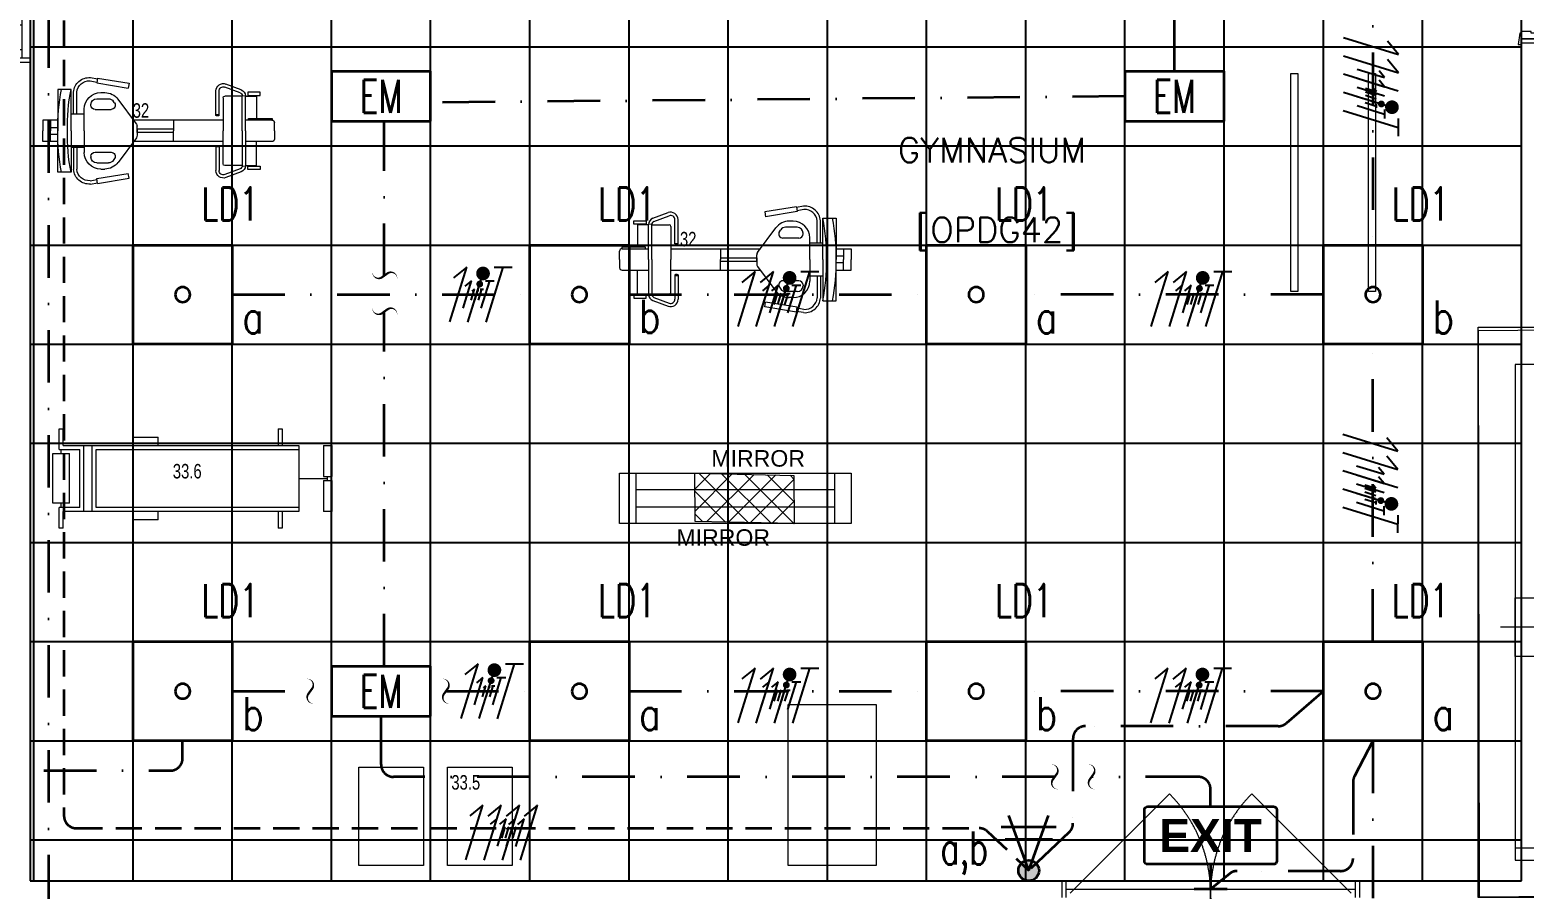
# Model space of a CAD drawing. Header units: inches. Extents: x -12418 to 57169, y -29325 to 19878.
# Drawn here: x 37176 to 46214, y -897 to 4302 of the extents above; entities that cross this region are included whole.
import ezdxf
from ezdxf.enums import TextEntityAlignment as Align

# ---------------------------------------------------------------- set-up
doc = ezdxf.new("R2010")
doc.units = ezdxf.units.IN
doc.header["$LTSCALE"] = 25
doc.header["$MEASUREMENT"] = 0
for name, pattern in [('00-Ground Floor$0$CENTERX2', [101.6, 63.5, -12.7, 12.7, -12.7]), ('00-Ground Floor$0$DASHED', [0.75, 0.5, -0.25]), ('DASHDOT', [25.4, 12.7, -6.35, 0, -6.35]), ('HIDDEN', [9.525, 6.35, -3.175])]:
    doc.linetypes.add(name, pattern=pattern)
doc.layers.get('0').update_dxf_attribs({"color": 8})
for name, color, linetype, lineweight in [('00-Ground Floor$0$72_EGR_BASE_TEXT', 252, 'Continuous', 5), ('00-Ground Floor$0$72_EGR_EQP_TAG', 142, 'Continuous', 5), ('00-Ground Floor$0$Aluminum', 251, 'Continuous', 5), ('00-Ground Floor$0$Axis', 251, '00-Ground Floor$0$CENTERX2', 5), ('00-Ground Floor$0$C-HYDR-CTCH', 251, 'Continuous', 5), ('00-Ground Floor$0$Cabin', 7, 'Continuous', 5), ('00-Ground Floor$0$Hatch', 254, 'Continuous', 5), ('00-Ground Floor$0$LOADING', 253, 'Continuous', 5), ('00-Ground Floor$0$Notes', 1, 'Continuous', 5), ('00-Ground Floor$0$Structure', 251, 'Continuous', 5), ('00-Ground Floor$0$TYP-ANNO', 7, 'Continuous', 5), ('00-Ground Floor$0$Walls', 251, 'Continuous', 5), ('00-Ground Floor$0$Wooden Joinery', 251, 'Continuous', 5), ('E-LITE-CIRC', 6, 'Continuous', 25), ('E-LITE-CIRC-NUMB', 6, 'Continuous', 25), ('E-LITE-CLNG', 150, 'Continuous', 35), ('E-LITE-CLNG @ 100', 150, 'Continuous', 35), ('E-LITE-CLNG-CNDT', 6, 'DASHDOT', 35), ('E-LITE-CTRL', 6, 'Continuous', 25), ('E-LITE-EXIT-CTRL', 6, 'Continuous', 25), ('E-LITE-EXIT-IDEN', 6, 'Continuous', 25), ('E-LITE-EXIT-WALL @ 100', 3, 'Continuous', 35), ('E-LITE-FLOR-CNDT', 6, 'HIDDEN', 35), ('E-LITE-IDEN', 6, 'Continuous', 25), ('E-LITE-SWCH @ 100', 3, 'Continuous', 35), ('E-POWR-WIRE', 6, 'Continuous', 25), ('E-POWR-WIRE @ 100', 6, 'Continuous', 25), ('E-POWR-WIRE @ 20', 6, 'Continuous', 25), ('E-POWR-WIRE @ 50', 6, 'Continuous', 25)]:
    doc.layers.add(name, color=color, linetype=linetype, lineweight=lineweight)
doc.layers.add('00-Ground Floor$0$False Ceiling', color=251, linetype='Continuous')
doc.layers.add('E-LIGHTING CONDUIT', color=6, linetype='Continuous')
doc.layers.add('00-Ground Floor$0$Meubles', color=7, linetype='Continuous', lineweight=5, true_color=0xa6b1d3)
doc.styles.add('00-Ground Floor$0$MtXpl_Swis721_Lt_BT', font='swissl.ttf')
doc.styles.add('00-Ground Floor$0$SIMPLEX', font='SIMPLEX.shx', dxfattribs={"height": 150})
doc.styles.add('00-Ground Floor$0$X3G_ENTITY_257CFD', font='swisscl.ttf', dxfattribs={"height": 200})
doc.styles.add('DC_Arial', font='arial.ttf', dxfattribs={"width": 0.7})
doc.styles.add('DC_Simplex', font='SIMPLEX.shx', dxfattribs={"width": 0.7})

# ---------------------------------------------------------------- blocks, each defined once
blk = doc.blocks.new('00-Ground Floor$0$door1700')
at = {"layer": '00-Ground Floor$0$Aluminum', "linetype": '00-Ground Floor$0$DASHED', "ltscale": 300}
for p, q in [((34940, 89347.9), (35541, 89949)), ((36640, 89347.9), (36039, 89949)), ((34940, 89347.9), (35541, 88746.9)), ((36640, 89347.9), (36039, 88746.9))]:
    blk.add_line(p, q, dxfattribs=at)
at = {"layer": '00-Ground Floor$0$Aluminum'}
for p, q in [((34915, 89422.9), (34590, 89422.9)), ((34615, 89422.9), (34615, 89322.9)), ((34865, 89422.9), (34865, 89322.9)), ((34915, 89422.9), (34915, 89322.9)), ((36990, 89422.9), (36665, 89422.9)), ((36665, 89422.9), (36665, 89322.9)), ((36715, 89422.9), (36715, 89322.9)), ((36965, 89422.9), (36965, 89322.9)), ((36990, 89322.9), (34590, 89322.9)), ((34590, 89322.9), (36990, 89322.9)), ((34865, 89372.9), (34615, 89372.9)), ((34665, 89372.9), (34665, 89322.9)), ((34815, 89347.9), (34665, 89347.9)), ((34815, 89372.9), (34815, 89322.9)), ((36665, 89372.9), (34915, 89372.9)), ((34940, 89372.9), (34940, 89322.9)), ((35040, 89372.9), (35040, 89322.9)), ((35690, 89347.9), (35040, 89347.9)), ((35690, 89372.9), (35690, 89322.9)), ((35790, 89372.9), (35790, 89322.9)), ((35890, 89372.9), (35890, 89322.9)), ((35890, 89347.9), (36540, 89347.9)), ((36540, 89372.9), (36540, 89322.9)), ((36640, 89372.9), (36640, 89322.9)), ((36715, 89372.9), (36965, 89372.9)), ((36765, 89372.9), (36765, 89322.9)), ((36765, 89347.9), (36915, 89347.9)), ((36915, 89372.9), (36915, 89322.9))]:
    blk.add_line(p, q, dxfattribs=at)
at = {"layer": '00-Ground Floor$0$Aluminum', "linetype": '00-Ground Floor$0$DASHED', "ltscale": 300}
for centre, start, end in [((34940, 89347.9), 315, 45), ((36640, 89347.9), 135, 225)]:
    blk.add_arc(centre, 850, start, end, dxfattribs=at)
blk = doc.blocks.new('00-Ground Floor$0$A$C72370EFE')
at = {"layer": '00-Ground Floor$0$Wooden Joinery'}
for p, q in [((-0.05, -0.07), (-0.05, -0.16)), ((-0.03, -0.07), (-0.03, -0.16)), ((-0.01, -0.04), (-0.02, -0.04)), ((-0.01, -0.06), (-0.02, -0.06)), ((-0.01, -0.03), (-0.01, -0.07)), ((0, -0.03), (-0.01, -0.03)), ((0, -0.07), (-0.01, -0.07)), ((0.04, -0.03), (0.05, -0.03)), ((0.04, -0.07), (0.05, -0.07)), ((0.05, -0.03), (0.05, -0.07)), ((0.05, -0.04), (0.06, -0.04)), ((0.05, -0.06), (0.06, -0.06)), ((0.07, -0.07), (0.07, -0.16)), ((0.09, -0.07), (0.09, -0.16)), ((-0.01, -0.17), (-0.02, -0.17)), ((-0.01, -0.17), (-0.01, -0.19)), ((0.05, -0.17), (0.06, -0.17)), ((0.05, -0.17), (0.05, -0.19)), ((-0.01, -0.19), (-0.02, -0.19)), ((0.05, -0.19), (0.06, -0.19))]:
    blk.add_line(p, q, dxfattribs=at)
for centre, radius, start, end in [((-0.02, -0.07), 0.03, 90, 180), ((-0.02, -0.07), 0.01, 90, 180), ((0.06, -0.07), 0.03, 0, 90), ((0.06, -0.07), 0.01, 0, 90), ((-0.02, -0.16), 0.03, 180, 270), ((-0.02, -0.16), 0.01, 180, 270), ((0.06, -0.16), 0.01, 270, 0), ((0.06, -0.16), 0.03, 270, 0)]:
    blk.add_arc(centre, radius, start, end, dxfattribs=at)
blk = doc.blocks.new('00-Ground Floor$0$A$C268A7CF0')
at = {"layer": '00-Ground Floor$0$Wooden Joinery'}
for points in [[(80, 758.8), (80, 768.8), (10, 778.8), (10, 758.8)], [(740, 758.8), (740, 768.8), (810, 778.8), (810, 758.8)], [(70, 658.8), (70, 648.8), (0, 638.8), (0, 658.8)], [(120, 658.8), (120, 0), (80, 0), (80, 658.8)], [(750, 658.8), (750, 648.8), (820, 638.8), (820, 658.8)]]:
    blk.add_lwpolyline(points, close=True, dxfattribs=at)
for points in [[(45, 658.8), (45, 758.8), (20, 758.8), (20, 658.8), (45, 658.8)], [(45, 658.8), (80, 658.8), (80, 698.8), (90, 698.8), (90, 758.8), (45, 758.8), (45, 658.8)], [(775, 658.8), (740, 658.8), (740, 698.8), (730, 698.8), (730, 758.8), (775, 758.8), (775, 658.8)], [(775, 658.8), (775, 758.8), (800, 758.8), (800, 658.8), (775, 658.8)]]:
    blk.add_lwpolyline(points, dxfattribs=at)
blk.add_arc((80, 658.8), 660, 273.4748, 0, dxfattribs=at)
at = {"layer": '00-Ground Floor$0$Wooden Joinery', "xscale": 999.9999999998854, "yscale": 999.9999999998854, "zscale": 999.9999999998854, "rotation": 180}
blk.add_blockref('00-Ground Floor$0$A$C72370EFE', (120, 0), dxfattribs=at)
blk = doc.blocks.new('00-Ground Floor$0$对重支撑1')
at = {"layer": '00-Ground Floor$0$Cabin'}
blk.add_lwpolyline([(1060, 178), (929, 178), (929, -178), (1060, -178)], close=True, dxfattribs=at).dxf.unprotected_set("ltscale", 0)
blk = doc.blocks.new('00-Ground Floor$0$exercicebike')
at = {"linetype": 'Continuous', "lineweight": 5}
for p, q in [((-13.7, 1399.9), (51.3, 1399.9)), ((-13.7, 1309.2), (-13.7, 1399.9)), ((116.3, 1399.9), (51.3, 1399.9)), ((116.3, 1309.2), (116.3, 1399.9)), ((-198.7, 1229.9), (-198.7, 1309.9)), ((-198.7, 1309.9), (51.3, 1309.9)), ((-13.7, 1354.9), (51.3, 1354.9)), ((31, 1354.9), (31, 1309.9)), ((116.3, 1354.9), (51.3, 1354.9)), ((301.3, 1309.9), (51.3, 1309.9)), ((71.7, 1354.9), (71.7, 1309.9)), ((301.3, 1229.9), (301.3, 1309.9)), ((51.3, 1229.9), (-198.7, 1229.9)), ((-48.7, 1214.9), (-182.3, 1214.9)), ((-48.7, 1194.9), (-181.6, 1194.9)), ((-48.7, 1149.9), (-48.7, 1229.9)), ((51.3, 1229.9), (301.3, 1229.9)), ((151.3, 1149.9), (151.3, 1229.9)), ((151.3, 1214.9), (285, 1214.9)), ((151.3, 1194.9), (284.3, 1194.9)), ((-270.5, 1113), (-263.4, 1070.3)), ((-250.6, 1115.3), (-243.7, 1073.6)), ((-103, 1110), (-108.1, 1110)), ((-48.7, 1149.9), (-80, 1149.9)), ((-78, 1085), (-78, 987.7)), ((51.3, 1149.9), (-48.7, 1149.9)), ((51.3, 1149.9), (151.3, 1149.9)), ((151.3, 1149.9), (182.6, 1149.9)), ((180.7, 1085), (180.7, 987.7)), ((205.7, 1110), (210.8, 1110)), ((353.3, 1115.3), (346.3, 1073.6)), ((373.2, 1113), (366.1, 1070.3)), ((-267.7, 1069.6), (-238.1, 1074.5)), ((-267.7, 1069.6), (-236.1, 878.7)), ((-238.1, 1074.5), (-206.5, 883.6)), ((-180, 1049.9), (-180, 1026.2)), ((-143.1, 1075), (-143.1, 1003.3)), ((245.8, 1075), (245.8, 1003.3)), ((282.6, 1049.9), (282.6, 1026.2)), ((340.8, 1074.5), (309.2, 883.6)), ((370.4, 1069.6), (338.8, 878.7)), ((370.4, 1069.6), (340.8, 1074.5)), ((9.1, 834.9), (-139.8, 946)), ((-117.2, 967.1), (-127.9, 974.4)), ((93.6, 834.9), (242.5, 946)), ((219.8, 967.1), (230.5, 974.4)), ((-236.1, 878.7), (-206.5, 883.6)), ((-13.7, 309.9), (-13.7, 851.9)), ((51.3, 829.9), (24.1, 829.9)), ((41.6, 829.9), (51.3, 829.9)), ((41.6, 609.9), (41.6, 829.9)), ((51.3, 829.9), (78.6, 829.9)), ((61, 829.9), (51.3, 829.9)), ((61, 609.9), (61, 829.9)), ((116.3, 309.9), (116.3, 851.9)), ((338.8, 878.7), (309.2, 883.6)), ((-13.7, 609.9), (51.3, 609.9)), ((116.3, 609.9), (51.3, 609.9)), ((-197.5, 201), (-231.8, 293.4)), ((-178.7, 208), (-213, 300.3)), ((-42.1, 354), (-189.6, 354)), ((-42.1, 334), (-189.6, 334)), ((-158.7, 194.9), (-158.7, 299.9)), ((-148.7, 309.9), (51.3, 309.9)), ((-45.1, 334), (-45.1, 354)), ((251.3, 309.9), (51.3, 309.9)), ((144.8, 354), (292.2, 354)), ((144.8, 334), (292.2, 334)), ((147.8, 334), (147.8, 354)), ((261.3, 194.9), (261.3, 299.9)), ((281.4, 208), (315.7, 300.3)), ((300.2, 201), (334.4, 293.4)), ((-159.6, 194.9), (-162.3, 175)), ((51.3, 194.9), (-160, 194.9)), ((51.3, 194.9), (262.7, 194.9)), ((262.3, 194.9), (264.9, 175)), ((-182, 86.8), (-182, 160.9)), ((-182, 160.9), (-161.7, 160.9)), ((-161.7, 160.9), (-161.7, 86.8)), ((51.3, 174.9), (-160, 174.9)), ((-158.1, 174.9), (-158.1, 108.3)), ((-158.1, 108.3), (-23, 108.3)), ((-13.7, 157.1), (-23.4, 157.1)), ((-23.4, 157.1), (-23.4, 13.5)), ((-13.7, 14.9), (-13.7, 174.9)), ((51.3, 174.9), (262.7, 174.9)), ((116.3, 14.9), (116.3, 174.9)), ((260.8, 108.3), (116.3, 108.3)), ((260.8, 174.9), (260.8, 108.3)), ((264.3, 160.9), (264.3, 86.8)), ((284.7, 160.9), (264.3, 160.9)), ((284.7, 86.8), (284.7, 160.9)), ((-161.7, 86.8), (-182, 86.8)), ((-23.4, 13.5), (-13.6, 13.5)), ((264.3, 86.8), (284.7, 86.8)), ((51.3, -0.1), (1.3, -0.1)), ((51.3, -0.1), (101.3, -0.1))]:
    blk.add_line(p, q, dxfattribs=at)
for centre, radius, start, end in [((31.9, 120), 1190.1, 89.06287, 101.16909), ((70.8, 120), 1190.1, 78.83086, 90.93713), ((-175.8, 1120.2), 95, 93.95898, 184.33631), ((-175.8, 1120.2), 75, 94.45601, 183.69166), ((31.9, 62.3), 1190.1, 89.06287, 101.16909), ((70.8, 62.3), 1190.1, 78.83086, 90.93713), ((278.5, 1120.2), 75, 356.30834, 85.54399), ((278.5, 1120.2), 95, 355.66369, 86.04102), ((-80, 1049.9), 100, 90, 180), ((-108.1, 1075), 35, 90, 180), ((-103, 1085), 25, 0, 90), ((205.7, 1085), 25, 90, 180), ((182.6, 1049.9), 100, 0, 90), ((210.8, 1075), 35, 0, 90), ((-80, 1026.2), 100, 180, 233.26555), ((-108.1, 1003.3), 35, 180, 235.60117), ((210.8, 1003.3), 35, 304.40018, 0), ((182.6, 1026.2), 100, 306.73445, 0), ((-103, 987.7), 25, 235.60054, 0), ((205.7, 987.7), 25, 180, 304.39946), ((24.1, 854.9), 25, 233.2644, 270), ((78.6, 854.9), 25, 270, 306.7356), ((-189.6, 309), 45, 90, 200.3571), ((-189.6, 309), 25, 90, 200.35808), ((-148.7, 299.9), 10, 90, 180), ((-56.2, 344), 17.3, 324.60314, 35.39686), ((158.9, 344), 17.3, 144.60314, 215.39686), ((251.3, 299.9), 10, 0, 90), ((292.2, 309), 45, 339.64171, 90), ((292.2, 309), 25, 339.64192, 90), ((-160, 214.9), 40, 200.35721, 270), ((-160, 214.9), 20, 200.35587, 270), ((262.7, 214.9), 20, 270, 339.64413), ((262.7, 214.9), 40, 270, 339.64279), ((1.3, 14.9), 15, 180, 270), ((101.3, 14.9), 15, 270, 0)]:
    blk.add_arc(centre, radius, start, end, dxfattribs=at)
blk = doc.blocks.new('00-Ground Floor$0$PARALLEL BARS')
at = {"layer": '00-Ground Floor$0$LOADING'}
for points in [[(-939485.1, -375615.7), (-939443.5, -375615.7), (-939443.5, -376935.4), (-939485.1, -376935.4)], [(-939014.7, -375615.7), (-938973, -375615.7), (-938973, -376935.4), (-939014.7, -376935.4)]]:
    blk.add_lwpolyline(points, close=True, dxfattribs=at)
blk = doc.blocks.new('00-Ground Floor$0$CPM UPPER')
at = {"layer": '00-Ground Floor$0$Meubles'}
blk.add_lwpolyline([(-940143.1, -378901.2), (-939751.7, -378901.2), (-939751.7, -379496.6), (-940143.1, -379496.6)], close=True, dxfattribs=at)
blk = doc.blocks.new('00-Ground Floor$0$CPM LOWER')
at = {"layer": '00-Ground Floor$0$Meubles'}
blk.add_lwpolyline([(-939607.2, -378901.2), (-939215.9, -378901.2), (-939215.9, -379496.6), (-939607.2, -379496.6)], close=True, dxfattribs=at)
blk = doc.blocks.new('00-Ground Floor$0$QUADRICEPS EXERCISER')
at = {"layer": '00-Ground Floor$0$LOADING'}
blk.add_lwpolyline([(-940113.3, -376394.8), (-939580.2, -376394.8), (-939580.2, -377369.4), (-940113.3, -377369.4)], close=True, dxfattribs=at)
blk = doc.blocks.new('00-Ground Floor$0$GYM2')
at = {"layer": '00-Ground Floor$0$LOADING'}
for p, q in [((37628.8, 94030.6), (37653.8, 94030.6)), ((37628.8, 93930.6), (37628.8, 94030.6)), ((37653.8, 93930.6), (37653.8, 94030.6)), ((38953.8, 94030.6), (38953.8, 93930.6)), ((38953.8, 94030.6), (38978.8, 94030.6)), ((38978.8, 94030.6), (38978.8, 93905.6)), ((37328.8, 93930.6), (37378.8, 93930.6)), ((37328.8, 93743.1), (37328.8, 93930.6)), ((37378.8, 93743.1), (37378.8, 93930.6)), ((37528.8, 93530.6), (37528.8, 93930.6)), ((37528.8, 93930.6), (38953.8, 93930.6)), ((38378.8, 93980.6), (38378.8, 93930.6)), ((38378.8, 93980.6), (38528.8, 93980.6)), ((38528.8, 93980.6), (38528.8, 93930.6)), ((38778.8, 93930.6), (38778.8, 93530.6)), ((38828.8, 93930.6), (38828.8, 93530.6)), ((37528.8, 93905.6), (38753.8, 93905.6)), ((38753.8, 93905.6), (38753.8, 93555.6)), ((38853.8, 93905.6), (38978.8, 93905.6)), ((38853.8, 93905.6), (38853.8, 93555.6)), ((38916.3, 93880.6), (39016.3, 93880.6)), ((38916.3, 93880.6), (38916.3, 93580.6)), ((38966.3, 93905.6), (38966.3, 93880.6)), ((39016.3, 93880.6), (39016.3, 93580.6)), ((37378.8, 93743.1), (37328.8, 93743.1)), ((37353.8, 93743.1), (37353.8, 93718.1)), ((37528.8, 93730.6), (37353.8, 93730.6)), ((37378.8, 93718.1), (37328.8, 93718.1)), ((37328.8, 93530.6), (37328.8, 93718.1)), ((37378.8, 93530.6), (37378.8, 93718.1)), ((38753.8, 93555.6), (37528.8, 93555.6)), ((38978.8, 93555.6), (38853.8, 93555.6)), ((39016.3, 93580.6), (38916.3, 93580.6)), ((38966.3, 93580.6), (38966.3, 93555.6)), ((38978.8, 93555.6), (38978.8, 93430.6)), ((37378.8, 93530.6), (37328.8, 93530.6)), ((38953.8, 93530.6), (37528.8, 93530.6)), ((37628.8, 93430.6), (37628.8, 93530.6)), ((37653.8, 93430.6), (37653.8, 93530.6)), ((38378.8, 93530.6), (38378.8, 93480.6)), ((38528.8, 93480.6), (38378.8, 93480.6)), ((38528.8, 93530.6), (38528.8, 93480.6)), ((38953.8, 93530.6), (38953.8, 93430.6)), ((37653.8, 93430.6), (37628.8, 93430.6)), ((38978.8, 93430.6), (38953.8, 93430.6))]:
    blk.add_line(p, q, dxfattribs=at)
blk = doc.blocks.new('00-Ground Floor$0$PULLEY SYSTEM')
at = {"layer": '00-Ground Floor$0$TYP-ANNO', "rotation": 90}
blk.add_blockref('00-Ground Floor$0$GYM2', (-847456.4, -413802.2, 0), dxfattribs=at)
blk = doc.blocks.new('00-Ground Floor$0$A$Ce9e1c4c3')
at = {"layer": '00-Ground Floor$0$False Ceiling', "color": 254}
for p, q in [((-62822.1, 8572.6, 0), (-62822.1, -847.4, 0)), ((-53802.1, -847.4, 0), (-53802.1, 8572.6, 0)), ((-62822.1, -847.4, 0), (-53802.1, -847.4, 0))]:
    blk.add_line(p, q, dxfattribs=at)
at = {"layer": '00-Ground Floor$0$False Ceiling', "color": 254, "linetype": 'Continuous'}
for p, q in [((-62800, -847.4), (-62800, 8572.6)), ((-62200, -847.4), (-62200, 8572.6)), ((-61600, -847.4), (-61600, 8572.6)), ((-61000, -847.4), (-61000, 8572.6)), ((-60400, -847.4), (-60400, 8572.6)), ((-59800, -847.4), (-59800, 8572.6)), ((-59200, -847.4), (-59200, 8572.6)), ((-58600, -847.4), (-58600, 8572.6)), ((-58000, -847.4), (-58000, 8572.6)), ((-57400, -847.4), (-57400, 8572.6)), ((-56800, -847.4), (-56800, 8572.6)), ((-56200, -847.4), (-56200, 8572.6)), ((-55600, -847.4), (-55600, 8572.6)), ((-55000, -847.4), (-55000, 8572.6)), ((-54400, -847.4), (-54400, 8572.6)), ((-62822.1, 4200), (-53802.1, 4200)), ((-62822.1, 3600), (-53802.1, 3600)), ((-62822.1, 3000), (-53802.1, 3000)), ((-62822.1, 2400), (-53802.1, 2400)), ((-62822.1, 1800), (-53802.1, 1800)), ((-62822.1, 1200), (-53802.1, 1200)), ((-62822.1, 600), (-53802.1, 600)), ((-62822.1, 0), (-53802.1, 0)), ((-62822.1, -600), (-53802.1, -600))]:
    blk.add_line(p, q, dxfattribs=at)
blk = doc.blocks.new('00-Ground Floor')
at = {"layer": '00-Ground Floor$0$Hatch'}
h = blk.add_hatch(dxfattribs=at)
h.set_pattern_fill('ANSI37', color=256, scale=30)
h.set_pattern_definition([(45, (-1981.42, -13099.68), (-67.35192, 67.35192), []), (135, (-1981.42, -13099.68), (-67.35192, -67.35192), [])])
h.paths.add_polyline_path([(48971.2, 8818.2), (48367.3, 8810.1), (48371.2, 8521.7), (48975.1, 8529.8)])
h.paths.add_polyline_path([(41810.5, 8810.5), (41227, 8805), (41207, 8513.7), (41790.5, 8519.1)])
h.paths.add_polyline_path([(27433.5, 8803.1), (26834.4, 8799), (26828.7, 8506), (27427.8, 8510)])
h.paths.add_polyline_path([(34618.7, 8805.3), (34017.5, 8797.8), (34009.3, 8512.1), (34610.5, 8519.6)])
h.paths.add_polyline_path([(20214.3, 8812.4), (19607.8, 8790.5), (19622.4, 8498), (20228.8, 8519.8)])
h.paths.add_polyline_path([(13477.7, 8802), (12255.7, 8825.9), (12249.3, 8529.8), (13471.3, 8505.8)])
h.paths.add_polyline_path([(13491.8, 1601.9), (12276.8, 1586.2), (12263.3, 1293.7), (13478.3, 1309.4)])
h.paths.add_polyline_path([(13465.7, -5591.3), (12262.6, -5607.3), (12256.9, -5900.3), (13460, -5884.3)])
h.paths.add_polyline_path([(13484.2, -12790), (12287.5, -12801.4), (12290.4, -13095.9), (13487, -13084.4)])
h.paths.add_polyline_path([(5849.2, -12787.9), (5245.6, -12791.6), (5256.3, -13077.1), (5859.8, -13073.4)])
h.paths.add_polyline_path([(5833.8, -5589.9), (5236.9, -5588.3), (5236.8, -5889.5), (5833.6, -5891)])
h.paths.add_polyline_path([(5843.6, 1599.7), (5224.3, 1600.9), (5213.7, 1298), (5833, 1296.7)])
h.paths.add_polyline_path([(5820.3, 8779.1), (5219.7, 8793.5), (5216, 8503.9), (5816.7, 8489.4)])
h.paths.add_polyline_path([(-1378.8, 8777.2), (-1981.4, 8799.9), (-1979.5, 8511.6), (-1376.9, 8488.9)])
h.paths.add_polyline_path([(-1371.1, -5601.1), (-1973.1, -5608.1), (-1969.7, -5899.7), (-1367.7, -5892.7)])
h.paths.add_polyline_path([(-1353.5, -12795.7), (-1951.9, -12796.7), (-1947.1, -13097.4), (-1348.7, -13096.4)])
h.paths.add_polyline_path([(20233.2, -12782.5), (19627.5, -12795.4), (19633.2, -13096.6), (20238.9, -13083.7)])
h.paths.add_polyline_path([(20226.6, -5590), (19632.3, -5607.6), (19634.4, -5904.1), (20228.7, -5886.6)])
h.paths.add_polyline_path([(20217.9, 1618), (19619, 1610.4), (19623, 1310.2), (20221.9, 1317.9)])
h.paths.add_polyline_path([(27418.3, 1602.8), (26816.3, 1607.5), (26820.6, 1315.3), (27422.5, 1310.7)])
h.paths.add_polyline_path([(27422, -5579.9), (26818.1, -5597.5), (26831.6, -5897.5), (27431.7, -5876.5)])
h.paths.add_polyline_path([(27438.1, -12795.9), (26834.3, -12789.3), (26831.9, -13075), (27435.7, -13081.6)])
h.paths.add_polyline_path([(34636.6, -12785.4), (34039.3, -12800), (34048.3, -13099.7), (34645.6, -13085.1)])
h.paths.add_polyline_path([(34629.3, -5597.1), (34028, -5595.2), (34029.2, -5892.4), (34630.4, -5894.3)])
h.paths.add_polyline_path([(34592.8, 1606.7), (34012, 1611.4), (34031.7, 1321.6), (34612.5, 1316.9)])
h.paths.add_polyline_path([(41796.2, 1606), (41198.6, 1619.8), (41200.6, 1327.8), (41798.2, 1314.1)])
h.paths.add_polyline_path([(41797.2, -5592.6), (41228.8, -5600.2), (41230.6, -5894.3), (41799, -5886.7)])
h.paths.add_polyline_path([(41834.3, -12789.7), (41229, -12792.4), (41230.4, -13096.9), (41835.6, -13094.3)])
h.paths.add_polyline_path([(49008.5, -12790.2), (48420.5, -12774.1), (48407.3, -13081.4), (48995.3, -13097.4)])
h.paths.add_polyline_path([(48992.7, -5590.8), (48389.5, -5589.7), (48387.5, -5886.2), (48990.7, -5887.3)])
at = {"layer": '00-Ground Floor$0$Aluminum', "linetype": '00-Ground Floor$0$DASHED', "ltscale": 300}
for p, q in [((43467.9, -922.4, 0), (44069, -321.4, 0)), ((45167.9, -922.4, 0), (44566.9, -321.4, 0))]:
    blk.add_line(p, q, dxfattribs=at)
at = {"layer": '00-Ground Floor$0$Aluminum'}
for p, q in [((43417.9, -847.4, 0), (43442.9, -847.4, 0)), ((43442.9, -847.4, 0), (43442.9, -947.4, 0)), ((43442.9, -897.4, 0), (45192.9, -897.4, 0)), ((45192.9, -847.4, 0), (45192.9, -947.4, 0)), ((45192.9, -847.4, 0), (45217.9, -847.4, 0))]:
    blk.add_line(p, q, dxfattribs=at)
at = {"layer": '00-Ground Floor$0$Aluminum', "linetype": '00-Ground Floor$0$DASHED', "ltscale": 300}
for centre, start, end in [((43467.9, -922.4, 0), 315, 45), ((45167.9, -922.4, 0), 135, 225)]:
    blk.add_arc(centre, 850, start, end, dxfattribs=at)
at = {"layer": '00-Ground Floor$0$Axis', "ltscale": 3}
blk.add_lwpolyline([(48650.8, 688), (46070.8, 688)], dxfattribs=at)
at = {"layer": '00-Ground Floor$0$C-HYDR-CTCH', "flags": 128}
blk.add_lwpolyline([(45935.6, 2481.2), (45943.1, -943.6), (48829.4, -919.7), (48821.9, 2505.1), (45935.6, 2481.2)], dxfattribs=at)
at = {"layer": '00-Ground Floor$0$C-HYDR-CTCH', "elevation": 301873, "flags": 128}
blk.add_lwpolyline([(41798.2, 1314.1), (41200.6, 1327.8), (41198.6, 1619.8), (41796.2, 1606), (41798.2, 1314.1)], dxfattribs=at)
at = {"layer": '00-Ground Floor$0$Cabin'}
blk.add_lwpolyline([(46160.8, -647), (46390.8, -647)], dxfattribs=at)
at = {"layer": '00-Ground Floor$0$LOADING'}
for p, q in [((40742.9, 1619.8, 301873), (42142.9, 1619.8, 301873)), ((40742.9, 1314.1, 301873), (40742.9, 1619.8, 301873)), ((40842.9, 1314.1, 301873), (40842.9, 1619.8, 301873)), ((42042.9, 1619.8, 301873), (42042.9, 1314.1, 301873)), ((42142.9, 1619.8, 301873), (42142.9, 1314.1, 301873)), ((40842.9, 1519.8, 301873), (42042.9, 1519.8, 301873)), ((42042.9, 1414.1, 301873), (40842.9, 1414.1, 301873)), ((42142.9, 1314.1, 301873), (40742.9, 1314.1, 301873))]:
    blk.add_line(p, q, dxfattribs=at)
at = {"layer": '00-Ground Floor$0$Structure'}
blk.add_lwpolyline([(48560.8, 1602), (48560.8, 2277), (46160.8, 2277), (46160.8, -723), (46405.8, -723), (46405.8, -948), (45935.8, -948), (45935.8, 2502), (48785.8, 2502), (48785.8, -948), (47755.8, -948)], dxfattribs=at)
at = {"layer": '00-Ground Floor$0$Walls'}
for p, q in [((46197.9, 4222.6, 0), (46297.9, 4222.6, 0)), ((46197.9, 2502.6, 0), (46197.9, 4222.6, 0)), ((46197.9, 4222.6, 0), (46297.9, 4222.6, 0)), ((34817.9, 4105.7, 0), (37177.9, 4105.7, 0)), ((37177.9, 4105.7, 0), (37177.9, 935.7, 0)), ((37177.9, 4105.7, 0), (37177.9, 1005.7, 0)), ((45935.8, 2502), (46035.8, 2502)), ((37177.9, 295.7, 0), (37177.9, -747.4, 0)), ((37177.9, -747.4, 0), (37177.9, -847.4, 0)), ((37177.9, -847.4, 0), (43417.9, -847.4, 0)), ((43417.9, -847.4, 0), (43417.9, -947.4, 0)), ((45217.9, -847.4, 0), (45935.8, -847.4)), ((45217.9, -847.4, 0), (45217.9, -947.4, 0))]:
    blk.add_line(p, q, dxfattribs=at)
at = {"layer": '00-Ground Floor$0$Wooden Joinery', "elevation": 0}
blk.add_lwpolyline([(46197.9, 4282.6), (46187.9, 4282.6), (46177.9, 4212.6), (46197.9, 4212.6)], close=True, dxfattribs=at)
for points in [[(46297.9, 4247.6), (46297.9, 4282.6), (46257.9, 4282.6), (46257.9, 4292.6), (46197.9, 4292.6), (46197.9, 4247.6), (46297.9, 4247.6)], [(46297.9, 4247.6), (46197.9, 4247.6), (46197.9, 4222.6), (46297.9, 4222.6), (46297.9, 4247.6)]]:
    blk.add_lwpolyline(points, dxfattribs=at)
at = {"layer": '00-Ground Floor$0$Aluminum', "rotation": 270}
blk.add_blockref('00-Ground Floor$0$door1700', (-52245, 41095.7, 0), dxfattribs=at)
at = {"layer": '00-Ground Floor$0$False Ceiling', "color": 254}
blk.add_blockref('00-Ground Floor$0$A$Ce9e1c4c3', (100000, 0), dxfattribs=at)
at = {"layer": '00-Ground Floor$0$LOADING', "xscale": -1, "rotation": 90}
blk.add_blockref('00-Ground Floor$0$exercicebike', (38655, 3742.3, 0), dxfattribs=at)
at = {"layer": '00-Ground Floor$0$LOADING'}
for name, p in [('00-Ground Floor$0$PARALLEL BARS', (984288.6, 379654.4)), ('00-Ground Floor$0$QUADRICEPS EXERCISER', (981875.9, 376614.4, 0)), ('00-Ground Floor$0$CPM UPPER', (979309.5, 378741.6, 0)), ('00-Ground Floor$0$CPM LOWER', (979309.5, 378741.6, 0))]:
    blk.add_blockref(name, p, dxfattribs=at)
for name, p, rotation in [('00-Ground Floor$0$exercicebike', (40743, 2964, 0), 270), ('00-Ground Floor$0$PULLEY SYSTEM', (-337471.2, 942774.5, 0), 89.99999999214037)]:
    blk.add_blockref(name, p, dxfattribs=dict(at, rotation=rotation))
at = {"layer": '00-Ground Floor$0$Notes', "yscale": -1, "rotation": 180}
blk.add_blockref('00-Ground Floor$0$对重支撑1', (47220.8, 688), dxfattribs=at)
at = {"layer": '00-Ground Floor$0$Wooden Joinery', "xscale": -1, "rotation": 90}
blk.add_blockref('00-Ground Floor$0$A$C268A7CF0', (46956.7, 5022.6, 0), dxfattribs=at)
at = {"layer": '00-Ground Floor$0$72_EGR_BASE_TEXT', "char_height": 150, "attachment_point": 2, "style": '00-Ground Floor$0$SIMPLEX'}
for s, insert in [('GYMNASIUM', (42995.1, 3649.2, 0)), ('[OPDG42]', (43024.7, 3166.9))]:
    blk.add_mtext(s, dxfattribs=dict(at, insert=insert))
at = {"layer": '00-Ground Floor$0$72_EGR_EQP_TAG', "char_height": 87.47, "attachment_point": 2, "style": '00-Ground Floor$0$X3G_ENTITY_257CFD'}
for s, insert in [('32', (37847.7, 3857.7, 0)), ('32', (41158, 3079.4, 0)), ('33.6', (38127.8, 1675.1, 0)), ('33.5', (39812.5, -207.7, 0))]:
    blk.add_mtext(s, dxfattribs=dict(at, insert=insert))
at = {"layer": '00-Ground Floor$0$LOADING', "char_height": 100, "width": 902.373, "attachment_point": 1, "style": '00-Ground Floor$0$MtXpl_Swis721_Lt_BT'}
for insert in [(41259.1, 1759, 301873), (41047.9, 1280.1)]:
    blk.add_mtext(' MIRROR', dxfattribs=dict(at, insert=insert))
blk = doc.blocks.new('*U14')
blk.add_lwpolyline([(-300, 300), (-300, -300), (300, -300), (300, 300)], close=True)
blk.add_circle((0, 0), 45)
at = {"layer": 'E-LITE-CIRC-NUMB', "style": 'DC_Simplex', "width": 0.7, "flags": 8}
blk.add_attdef('CIRCUIT', text='', height=200, rotation=0, dxfattribs=at).set_placement((-473.9, 300), align=Align.RIGHT)
at = {"layer": 'E-LITE-CTRL', "style": 'DC_Simplex', "width": 0.7, "flags": 8}
blk.add_attdef('CONTROL', (1118.9, -935), '', height=200, rotation=360, dxfattribs=at)
at = {"layer": 'E-LITE-IDEN', "style": 'DC_Simplex', "width": 0.7, "flags": 8}
blk.add_attdef('TYPE', (-114.6, 448.6), '', height=200, rotation=360, dxfattribs=at)
blk = doc.blocks.new('*U17')
for p, q in [((0, 0), (0, -1.5)), ((1, -1.5), (-1, -1.5))]:
    blk.add_line(p, q)
blk.add_lwpolyline([(3.8, 0), (-3.8, 0, -0.414214), (-4, 0.2), (-4, 3.3, -0.414214), (-3.8, 3.5), (3.8, 3.5, -0.414214), (4, 3.3), (4, 0.2, -0.414214)], format="xyb", close=True)
at = {"color": 251, "insert": (0, 1.75), "char_height": 2, "attachment_point": 5, "style": 'DC_Arial'}
blk.add_mtext('{\\fArial|b1|i0|c0|p34;\\W1;EXIT}', dxfattribs=at)
at = {"layer": 'E-LITE-EXIT-CTRL', "style": 'DC_Simplex', "width": 0.7, "flags": 8}
blk.add_attdef('CONTROL', (4.5, -2.5), '', height=2, rotation=360, dxfattribs=at)
at = {"layer": 'E-LITE-EXIT-IDEN', "style": 'DC_Simplex', "width": 0.7, "flags": 8}
blk.add_attdef('TYPE', (4.5, 4), '', height=2, rotation=360, dxfattribs=at)
blk = doc.blocks.new('DC_LT-CL-Emergency')
blk.add_lwpolyline([(3, -1.5), (3, 1.5), (-3, 1.5), (-3, -1.5)], close=True)
at = {"style": 'DC_Simplex', "width": 0.7}
blk.add_text('EM', height=2, rotation=360, dxfattribs=at).set_placement((0, 0), align=Align.MIDDLE_CENTER)
at = {"layer": 'E-LITE-CTRL', "style": 'DC_Simplex', "width": 0.7, "flags": 8}
blk.add_attdef('CONTROL', (4.739, -1.5), '', height=2, rotation=360, dxfattribs=at)
blk = doc.blocks.new('*U40')
blk.add_hatch(color=256).paths.add_polyline_path([(-0.625, -0.625, 1), (0.625, -0.625, 1)])
for p, q in [((0, -0.625), (-1.2, -3.947)), ((0, -0.625), (1.2, -3.947)), ((-1.433, -2.5), (1.433, -2.5)), ((-1.665, -3.25), (1.665, -3.25))]:
    blk.add_line(p, q)
blk.add_circle((0, -0.625), 0.625)
at = {"layer": 'E-LITE-CTRL', "style": 'DC_Simplex', "width": 0.7, "flags": 8}
blk.add_attdef('CONTROL', (-26.627, -10.116), '', height=2, rotation=360, dxfattribs=at)
at = {"layer": 'E-LITE-IDEN', "style": 'DC_Simplex', "width": 0.7, "flags": 8}
blk.add_attdef('TYPE', text='', height=2, rotation=360, dxfattribs=at).set_placement((-31.991, -10.116), align=Align.RIGHT)
blk = doc.blocks.new('CD-CUT')
at = {"linetype": 'Continuous'}
blk.add_lwpolyline([(-30, 100, 0, 1.75, 0), (-14, 97, 1.75, 17.5, -0.545095), (15, 21, 17.5, 17.5, 0), (-15, -21, 17.5, 1.75, 0.545095), (14, -97, 1.75, 0, 0), (30, -100, 0, 0, 0)], format="xyseb", dxfattribs=at)
blk = doc.blocks.new('*U89')
for p, q in [((-2.719, -1.655), (-1.689, 1.665)), ((-1.689, 1.665), (-2.491, 1.006)), ((-1.617, -1.658), (-0.587, 1.663)), ((-0.587, 1.663), (-1.389, 1.004)), ((-0.515, -1.66), (0.515, 1.66)), ((0.515, 1.66), (-0.287, 1.001)), ((0.587, -1.663), (1.617, 1.658)), ((1.617, 1.658), (0.815, 0.999))]:
    blk.add_line(p, q)
blk = doc.blocks.new('*U825')
at = {"layer": 'E-POWR-WIRE @ 100', "xscale": 100, "yscale": 100, "zscale": 100}
blk.add_blockref('*U89', (40085.3, -555.5, 0), dxfattribs=at)
at = {"layer": 'E-POWR-WIRE @ 20', "xscale": 20, "yscale": 20, "zscale": 20}
blk.add_blockref('*U89', (40085.3, -555.5, 0), dxfattribs=at)
at = {"layer": 'E-POWR-WIRE @ 50', "xscale": 50, "yscale": 50, "zscale": 50}
blk.add_blockref('*U89', (40085.3, -555.5, 0), dxfattribs=at)
blk = doc.blocks.new('*U76')
for p, q in [((-1.617, -1.658), (-0.587, 1.663)), ((-0.587, 1.663), (-1.389, 1.004)), ((-0.515, -1.66), (0.515, 1.66)), ((0.587, -1.663), (1.617, 1.658)), ((1.078, 1.659), (2.157, 1.657))]:
    blk.add_line(p, q)
at = {"const_width": 0.414}
blk.add_lwpolyline([(0.19, 1.278, 1), (0.604, 1.277, 1)], format="xyb", close=True, dxfattribs=at)
blk = doc.blocks.new('*U827')
at = {"layer": 'E-POWR-WIRE @ 100', "xscale": 100, "yscale": 100, "zscale": 100}
blk.add_blockref('*U76', (39877.3, 2700), dxfattribs=at)
at = {"layer": 'E-POWR-WIRE @ 20', "xscale": 20, "yscale": 20, "zscale": 20}
blk.add_blockref('*U76', (39877.3, 2700), dxfattribs=at)
at = {"layer": 'E-POWR-WIRE @ 50', "xscale": 50, "yscale": 50, "zscale": 50}
blk.add_blockref('*U76', (39877.3, 2700), dxfattribs=at)
blk = doc.blocks.new('*U84')
for p, q in [((-2.719, -1.655), (-1.689, 1.665)), ((-1.689, 1.665), (-2.491, 1.006)), ((-1.617, -1.658), (-0.587, 1.663)), ((-0.587, 1.663), (-1.389, 1.004)), ((-0.515, -1.66), (0.515, 1.66)), ((0.587, -1.663), (1.617, 1.658)), ((1.078, 1.659), (2.157, 1.657))]:
    blk.add_line(p, q)
at = {"const_width": 0.414}
blk.add_lwpolyline([(0.19, 1.278, 1), (0.604, 1.277, 1)], format="xyb", close=True, dxfattribs=at)
blk = doc.blocks.new('*U834')
at = {"layer": 'E-POWR-WIRE @ 100', "xscale": 100, "yscale": 100, "zscale": 100}
blk.add_blockref('*U84', (44230.5, 2673.4), dxfattribs=at)
at = {"layer": 'E-POWR-WIRE @ 20', "xscale": 20, "yscale": 20, "zscale": 20}
blk.add_blockref('*U84', (44230.5, 2673.4), dxfattribs=at)
at = {"layer": 'E-POWR-WIRE @ 50', "xscale": 50, "yscale": 50, "zscale": 50}
blk.add_blockref('*U84', (44230.5, 2673.4), dxfattribs=at)
blk = doc.blocks.new('*U835')
at = {"layer": 'E-POWR-WIRE @ 100', "xscale": 100, "yscale": 100, "zscale": 100}
blk.add_blockref('*U84', (41731.8, 2673.4), dxfattribs=at)
at = {"layer": 'E-POWR-WIRE @ 20', "xscale": 20, "yscale": 20, "zscale": 20}
blk.add_blockref('*U84', (41731.8, 2673.4), dxfattribs=at)
at = {"layer": 'E-POWR-WIRE @ 50', "xscale": 50, "yscale": 50, "zscale": 50}
blk.add_blockref('*U84', (41731.8, 2673.4), dxfattribs=at)
blk = doc.blocks.new('*U836')
at = {"layer": 'E-POWR-WIRE @ 100', "xscale": 100, "yscale": 100, "zscale": 100}
blk.add_blockref('*U84', (44228.9, 273.4), dxfattribs=at)
at = {"layer": 'E-POWR-WIRE @ 20', "xscale": 20, "yscale": 20, "zscale": 20}
blk.add_blockref('*U84', (44228.9, 273.4), dxfattribs=at)
at = {"layer": 'E-POWR-WIRE @ 50', "xscale": 50, "yscale": 50, "zscale": 50}
blk.add_blockref('*U84', (44228.9, 273.4), dxfattribs=at)
blk = doc.blocks.new('*U837')
at = {"layer": 'E-POWR-WIRE @ 100', "xscale": 100, "yscale": 100, "zscale": 100}
blk.add_blockref('*U84', (41731.8, 273.4), dxfattribs=at)
at = {"layer": 'E-POWR-WIRE @ 20', "xscale": 20, "yscale": 20, "zscale": 20}
blk.add_blockref('*U84', (41731.8, 273.4), dxfattribs=at)
at = {"layer": 'E-POWR-WIRE @ 50', "xscale": 50, "yscale": 50, "zscale": 50}
blk.add_blockref('*U84', (41731.8, 273.4), dxfattribs=at)
blk = doc.blocks.new('*U838')
at = {"layer": 'E-POWR-WIRE @ 100', "xscale": 100, "yscale": 100, "zscale": 100}
blk.add_blockref('*U76', (39946.1, 300), dxfattribs=at)
at = {"layer": 'E-POWR-WIRE @ 20', "xscale": 20, "yscale": 20, "zscale": 20}
blk.add_blockref('*U76', (39946.1, 300), dxfattribs=at)
at = {"layer": 'E-POWR-WIRE @ 50', "xscale": 50, "yscale": 50, "zscale": 50}
blk.add_blockref('*U76', (39946.1, 300), dxfattribs=at)
blk = doc.blocks.new('*U90')
for p, q in [((-1.653, 3.821), (1.668, 2.791)), ((-1.655, 2.719), (1.665, 1.689)), ((1.668, 2.791), (1.009, 3.593)), ((1.665, 1.689), (1.006, 2.491)), ((-1.658, 1.617), (1.663, 0.587)), ((-1.66, 0.515), (1.66, -0.515)), ((-1.663, -0.587), (1.658, -1.617)), ((1.659, -1.078), (1.657, -2.157))]:
    blk.add_line(p, q)
at = {"const_width": 0.414}
blk.add_lwpolyline([(1.278, -0.19, 1), (1.277, -0.604, 1)], format="xyb", close=True, dxfattribs=at)
blk = doc.blocks.new('*U840')
at = {"layer": 'E-POWR-WIRE @ 100', "xscale": 100, "yscale": 100, "zscale": 100}
blk.add_blockref('*U90', (45283.7, 1473.4), dxfattribs=at)
at = {"layer": 'E-POWR-WIRE @ 20', "xscale": 20, "yscale": 20, "zscale": 20}
blk.add_blockref('*U90', (45283.7, 1473.4), dxfattribs=at)
at = {"layer": 'E-POWR-WIRE @ 50', "xscale": 50, "yscale": 50, "zscale": 50}
blk.add_blockref('*U90', (45283.7, 1473.4), dxfattribs=at)
blk = doc.blocks.new('*U841')
at = {"layer": 'E-POWR-WIRE @ 100', "xscale": 100, "yscale": 100, "zscale": 100}
blk.add_blockref('*U90', (45287.1, 3873.4), dxfattribs=at)
at = {"layer": 'E-POWR-WIRE @ 20', "xscale": 20, "yscale": 20, "zscale": 20}
blk.add_blockref('*U90', (45287.1, 3873.4), dxfattribs=at)
at = {"layer": 'E-POWR-WIRE @ 50', "xscale": 50, "yscale": 50, "zscale": 50}
blk.add_blockref('*U90', (45287.1, 3873.4), dxfattribs=at)

msp = doc.modelspace()

# ---------------------------------------------------------------- linework, layer by layer
at = {"layer": 'E-LITE-CLNG-CNDT', "elevation": 0}
for points in [[(36600, 5100), (37212.6, 5100, -0.414214), (37287.6, 5025), (37287.6, -1027.9, -0.414214), (37212.6, -1102.9), (19401.6, -1102.9, 0.414214), (19326.6, -1177.9), (19326.6, -2847.4)], [(36550.4, 129.1), (36550.4, -105.5, 0.414214), (36625.4, -180.5), (38025, -180.5, 0.414214), (38100, -105.5), (38100, 0)]]:
    msp.add_lwpolyline(points, format="xyb", dxfattribs=at)
at = {"layer": 'E-LITE-CLNG-CNDT', "color": 1}
for points in [[(44100, 4050), (44100, 4980.4)], [(43800, 3900), (39600, 3862.6)], [(39318.4, 2813.5), (39318.4, 3750)], [(39318.4, 450), (39318.4, 2595.9)]]:
    msp.add_lwpolyline(points, dxfattribs=at)
at = {"layer": 'E-LITE-CLNG-CNDT'}
for points in [[(45300, 4800), (45300, 3000)], [(38400, 2700), (40200, 2700)], [(40800, 2700), (42600, 2700)], [(45000, 2700), (43200, 2700)], [(45300, 600), (45300, 2400)], [(38400, 300), (38872, 300)], [(38400, 300), (38872, 300)], [(39692.2, 300), (40200, 300)], [(39692.2, 300), (40200, 300)], [(40800, 300), (42600, 300)], [(45000, 300), (43200, 300)]]:
    msp.add_lwpolyline(points, dxfattribs=at)
for points in [[(45000, 300), (44776.3, 106.8, -0.179979), (44727.3, 88.6), (43560.6, 88.6, 0.414214), (43485.6, 13.6), (43485.6, -499.3, -0.206019), (43462.1, -553.7), (43217.9, -784.9)], [(45300, 0), (45300, -1064.2, -0.414214), (45225, -1139.2), (19434.9, -1139.2, 0.414214), (19359.9, -1214.2), (19359.9, -2847.4)]]:
    msp.add_lwpolyline(points, format="xyb", dxfattribs=at)
at = {"layer": 'E-LITE-CLNG-CNDT', "color": 1}
for points in [[(43375.3, -217.9), (39375, -217.9, -0.414214), (39300, -142.9), (39300, 150)], [(45300, 0), (45188.1, -214.8, 0.120652), (45179.6, -249.4), (45179.6, -712.9, -0.414214), (45104.6, -787.9), (44479, -787.9, 0.172304), (44431.7, -804.7), (44317.6, -897.4)], [(44317.6, -397.4), (44317.6, -292.9, 0.414214), (44242.6, -217.9), (43598.3, -217.9)]]:
    msp.add_lwpolyline(points, format="xyb", dxfattribs=at)
at = {"layer": 'E-LITE-FLOR-CNDT', "elevation": 0}
msp.add_lwpolyline([(37240.4, 6705.7), (37382.2, 6501.1), (37382.2, -453.9, 0.414214), (37457.2, -528.9), (42917.6, -528.9, -0.191825), (42969.2, -549.4), (43217.9, -784.9)], format="xyb", dxfattribs=at)

# ---------------------------------------------------------------- block references
at = {"layer": 'E-LIGHTING CONDUIT', "xscale": -0.762, "yscale": 0.762, "zscale": 0.762, "rotation": 90}
for p in [(39322.7, 2816.6), (39322.7, 2599.1)]:
    msp.add_blockref('CD-CUT', p, dxfattribs=at)
at = {"layer": 'E-LIGHTING CONDUIT', "xscale": 0.762, "yscale": 0.762, "zscale": 0.762}
for p in [(38872, 300), (39692.2, 300), (43375.3, -217.9), (43598.3, -217.9)]:
    msp.add_blockref('CD-CUT', p, dxfattribs=at)
at = {"layer": 'E-LITE-CLNG'}
ref = msp.add_blockref('*U14', (38100, 2700), dxfattribs=dict(at, xscale=-1))
ref.add_attrib('TYPE', 'LD1', (38214.6, 3148.6), dxfattribs={"layer": 'E-LITE-IDEN', "height": 200, "rotation": 0, "style": 'DC_Simplex', "width": 0.7, "flags": 8})
ref = msp.add_blockref('*U14', (40500, 2700), dxfattribs=dict(at, xscale=-1))
ref.add_attrib('TYPE', 'LD1', (40614.6, 3148.6), dxfattribs={"layer": 'E-LITE-IDEN', "height": 200, "rotation": 0, "style": 'DC_Simplex', "width": 0.7, "flags": 8})
ref = msp.add_blockref('*U14', (42900, 2700), dxfattribs=dict(at, xscale=-1))
ref.add_attrib('TYPE', 'LD1', (43014.6, 3148.6), dxfattribs={"layer": 'E-LITE-IDEN', "height": 200, "rotation": 0, "style": 'DC_Simplex', "width": 0.7, "flags": 8})
ref = msp.add_blockref('*U14', (45300, 2700), dxfattribs=dict(at, xscale=-1))
ref.add_attrib('TYPE', 'LD1', (45414.6, 3148.6), dxfattribs={"layer": 'E-LITE-IDEN', "height": 200, "rotation": 0, "style": 'DC_Simplex', "width": 0.7, "flags": 8})
ref = msp.add_blockref('*U14', (38100, 300), dxfattribs=dict(at, xscale=-1))
ref.add_attrib('TYPE', 'LD1', (38214.6, 748.6), dxfattribs={"layer": 'E-LITE-IDEN', "height": 200, "rotation": 0, "style": 'DC_Simplex', "width": 0.7, "flags": 8})
ref = msp.add_blockref('*U14', (40500, 300), dxfattribs=dict(at, xscale=-1))
ref.add_attrib('TYPE', 'LD1', (40614.6, 748.6), dxfattribs={"layer": 'E-LITE-IDEN', "height": 200, "rotation": 0, "style": 'DC_Simplex', "width": 0.7, "flags": 8})
ref = msp.add_blockref('*U14', (42900, 300), dxfattribs=dict(at, xscale=-1))
ref.add_attrib('TYPE', 'LD1', (43014.6, 748.6), dxfattribs={"layer": 'E-LITE-IDEN', "height": 200, "rotation": 0, "style": 'DC_Simplex', "width": 0.7, "flags": 8})
ref = msp.add_blockref('*U14', (45300, 300), dxfattribs=dict(at, xscale=-1))
ref.add_attrib('TYPE', 'LD1', (45414.6, 748.6), dxfattribs={"layer": 'E-LITE-IDEN', "height": 200, "rotation": 0, "style": 'DC_Simplex', "width": 0.7, "flags": 8})
at = {"layer": 'E-LITE-CLNG @ 100', "xscale": 100, "yscale": 100, "zscale": 100}
for p in [(39300, 3900), (44100, 3900), (39300, 300), (39300, 300)]:
    msp.add_blockref('DC_LT-CL-Emergency', p, dxfattribs=at)
at = {"layer": 'E-LITE-CLNG-CNDT'}
msp.add_blockref('00-Ground Floor', (0, 0), dxfattribs=at)
at = {"layer": 'E-LITE-EXIT-WALL @ 100', "xscale": 100, "yscale": 100, "zscale": 100}
msp.add_blockref('*U17', (44317.6, -747.4), dxfattribs=at)
at = {"layer": 'E-LITE-SWCH @ 100'}
ref = msp.add_blockref('*U40', (43217.9, -847.4, 0), dxfattribs=dict(at, xscale=100, yscale=100, zscale=100, rotation=180))
ref.add_attrib('CONTROL', 'a,b', (42684.4, -748.9, 0), dxfattribs={"layer": 'E-LITE-CTRL', "height": 200, "rotation": 360, "style": 'DC_Simplex', "width": 0.7, "flags": 8})
at = {"layer": 'E-POWR-WIRE'}
for name in ['*U841', '*U827', '*U835', '*U834', '*U840', '*U838', '*U837', '*U836', '*U825']:
    msp.add_blockref(name, (0, 0), dxfattribs=at)

# ---------------------------------------------------------------- texts
at = {"layer": 'E-LITE-CIRC', "style": 'DC_Simplex', "width": 0.8}
for s, p in [('b', (40860.7, 2468.2, 0)), ('b', (45660.7, 2465)), ('a', (38460.7, 2465)), ('a', (43260.7, 2465)), ('b', (38460.7, 65)), ('a', (40860.7, 65)), ('b', (43260.7, 65)), ('a', (45660.7, 65))]:
    msp.add_text(s, height=200, rotation=0.00003, dxfattribs=at).set_placement(p)

doc.saveas('drawing.dxf')
